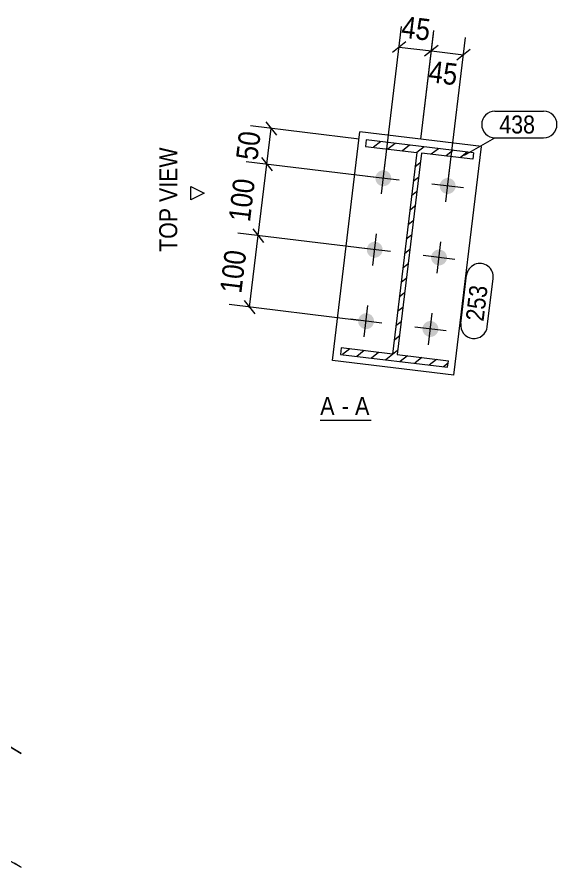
# Model space of a CAD drawing. Header units: millimetres. Extents: x 2 to 825, y 1 to 579.
# Drawn here: x 639.5 to 714.5, y 275.6 to 393.7 of the extents above; entities that cross this region are included whole.
import ezdxf

# ---------------------------------------------------------------- set-up
doc = ezdxf.new("R2010")
doc.units = ezdxf.units.MM
for name, pattern in [('XKITLINE00', [0]), ('XKITLINE01', [4, 1, -1, 1, -1]), ('XKITLINE03', [6, 3, -1, 1, -1])]:
    doc.linetypes.add(name, pattern=pattern)
for name, color, linetype, lineweight in [('Bolt', 3, 'Continuous', 0), ('Dimensions', 7, 'Continuous', 0), ('OtherObjectType', 7, 'Continuous', 0), ('Part', 2, 'Continuous', 0), ('PartMark', 7, 'Continuous', 0)]:
    doc.layers.add(name, color=color, linetype=linetype, lineweight=lineweight)
doc.styles.add('ARIAL', font='ARIAL.TTF')

# ---------------------------------------------------------------- blocks, each defined once
blk = doc.blocks.new('*A1')
at = {"layer": 'Part', "color": 7, "linetype": 'XKITLINE00', "lineweight": 0}
for p, q in [((689.98, 376.34), (688.98, 375.56)), ((691.98, 376.1), (690.98, 375.31)), ((693.99, 375.86), (692.99, 375.07)), ((696, 375.62), (694.99, 374.82)), ((698, 375.37), (697, 374.59)), ((700.01, 375.13), (699.01, 374.35)), ((702.01, 374.89), (701.01, 374.1)), ((695.47, 373.38), (694.74, 372.82)), ((695.23, 371.38), (694.5, 370.81)), ((694.98, 369.37), (694.26, 368.81)), ((694.74, 367.37), (694.02, 366.8)), ((694.5, 365.36), (693.78, 364.79)), ((694.26, 363.35), (693.53, 362.79)), ((694.02, 361.35), (693.29, 360.78)), ((693.77, 359.34), (693.05, 358.77)), ((693.53, 357.34), (692.81, 356.77)), ((693.29, 355.33), (692.57, 354.76)), ((693.05, 353.32), (692.32, 352.76)), ((692.81, 351.32), (692.08, 350.75)), ((692.56, 349.31), (691.84, 348.74)), ((685.69, 347.55), (684.69, 346.76)), ((687.69, 347.31), (686.69, 346.52)), ((692.32, 347.31), (690.7, 346.04)), ((689.7, 347.06), (688.7, 346.28)), ((693.71, 346.58), (692.71, 345.79)), ((695.72, 346.34), (694.72, 345.55)), ((697.72, 346.1), (696.72, 345.31)), ((699.34, 345.55), (698.73, 345.07))]:
    blk.add_line(p, q, dxfattribs=at)
blk = doc.blocks.new('*A65')
at = {"layer": 'Bolt'}
for points in [[(689.26, 371.42), (689.27, 371.44), (689.27, 371.47), (689.28, 371.5), (689.28, 371.52), (689.29, 371.55), (689.3, 371.58), (689.31, 371.6), (689.31, 371.63), (689.32, 371.65), (689.33, 371.68), (689.34, 371.7), (689.36, 371.73), (689.37, 371.75), (689.38, 371.78), (689.39, 371.8), (689.41, 371.82), (689.42, 371.85), (689.43, 371.87), (689.45, 371.89), (689.47, 371.91), (689.48, 371.93), (689.5, 371.96), (689.52, 371.98), (689.53, 372), (689.55, 372.02), (689.57, 372.04), (689.59, 372.05), (689.61, 372.07), (689.63, 372.09), (689.65, 372.11), (689.67, 372.13), (689.69, 372.14), (689.72, 372.16), (689.74, 372.17), (689.76, 372.19), (689.78, 372.2), (689.81, 372.22), (689.83, 372.23), (689.85, 372.24), (689.88, 372.25), (689.9, 372.26), (689.93, 372.27), (689.95, 372.28), (689.98, 372.29), (690, 372.3), (690.03, 372.31), (690.06, 372.32), (690.08, 372.33), (690.11, 372.33), (690.13, 372.34), (690.16, 372.34), (690.19, 372.35), (690.21, 372.35), (690.24, 372.35), (690.27, 372.36), (690.29, 372.36), (690.32, 372.36), (690.35, 372.36), (690.38, 372.36), (690.4, 372.36), (690.43, 372.36), (690.46, 372.35), (690.48, 372.35), (690.51, 372.35), (690.54, 372.34), (690.56, 372.34), (690.59, 372.33), (690.62, 372.33), (690.64, 372.32), (690.67, 372.31), (690.69, 372.31), (690.72, 372.3), (690.74, 372.29), (690.77, 372.28), (690.79, 372.27), (690.82, 372.26), (690.84, 372.24), (690.87, 372.23), (690.89, 372.22), (690.91, 372.2), (690.94, 372.19), (690.96, 372.18), (690.98, 372.16), (691, 372.15), (691.03, 372.13), (691.05, 372.11), (691.07, 372.09), (691.09, 372.08), (691.11, 372.06), (691.13, 372.04), (691.15, 372.02), (691.16, 372), (691.18, 371.98), (691.2, 371.96), (691.22, 371.94), (691.23, 371.92), (691.25, 371.9), (691.26, 371.87), (691.28, 371.85), (691.29, 371.83), (691.31, 371.8), (691.32, 371.78), (691.33, 371.76), (691.34, 371.73), (691.36, 371.71), (691.37, 371.68), (691.38, 371.66), (691.39, 371.63), (691.39, 371.61), (691.4, 371.58), (691.41, 371.56), (691.42, 371.53), (691.42, 371.5), (691.43, 371.48), (691.43, 371.45), (691.44, 371.42), (691.44, 371.4), (691.45, 371.37), (691.45, 371.34), (691.45, 371.32), (691.45, 371.29), (691.45, 371.26), (691.45, 371.24), (691.45, 371.21), (691.45, 371.18), (691.45, 371.15), (691.44, 371.13), (691.44, 371.1), (691.44, 371.07), (691.43, 371.05), (691.43, 371.02), (691.42, 371), (691.41, 370.97), (691.4, 370.94), (691.4, 370.92), (691.39, 370.89), (691.38, 370.87), (691.37, 370.84), (691.36, 370.82), (691.35, 370.79), (691.34, 370.77), (691.32, 370.74), (691.31, 370.72), (691.3, 370.7), (691.28, 370.67), (691.27, 370.65), (691.25, 370.63), (691.24, 370.61), (691.22, 370.59), (691.2, 370.56), (691.19, 370.54), (691.17, 370.52), (691.15, 370.5), (691.13, 370.48), (691.11, 370.47), (691.09, 370.45), (691.07, 370.43), (691.05, 370.41), (691.03, 370.39), (691.01, 370.38), (690.99, 370.36), (690.96, 370.35), (690.94, 370.33), (690.92, 370.32), (690.9, 370.3), (690.87, 370.29), (690.85, 370.28), (690.82, 370.27), (690.8, 370.26), (690.77, 370.24), (690.75, 370.23), (690.72, 370.23), (690.7, 370.22), (690.67, 370.21), (690.65, 370.2), (690.62, 370.19), (690.6, 370.19), (690.57, 370.18), (690.54, 370.18), (690.52, 370.17), (690.49, 370.17), (690.46, 370.17), (690.44, 370.16), (690.41, 370.16), (690.38, 370.16), (690.35, 370.16), (690.33, 370.16), (690.3, 370.16), (690.27, 370.16), (690.25, 370.16), (690.22, 370.17), (690.19, 370.17), (690.17, 370.18), (690.14, 370.18), (690.11, 370.19), (690.09, 370.19), (690.06, 370.2), (690.03, 370.21), (690.01, 370.21), (689.98, 370.22), (689.96, 370.23), (689.93, 370.24), (689.91, 370.25), (689.88, 370.26), (689.86, 370.28), (689.84, 370.29), (689.81, 370.3), (689.79, 370.31), (689.77, 370.33), (689.74, 370.34), (689.72, 370.36), (689.7, 370.37), (689.68, 370.39), (689.66, 370.41), (689.63, 370.42), (689.61, 370.44), (689.59, 370.46), (689.58, 370.48), (689.56, 370.5), (689.54, 370.52), (689.52, 370.54), (689.5, 370.56), (689.49, 370.58), (689.47, 370.6), (689.45, 370.62), (689.44, 370.65), (689.42, 370.67), (689.41, 370.69), (689.4, 370.71), (689.38, 370.74), (689.37, 370.76), (689.36, 370.79), (689.35, 370.81), (689.34, 370.84), (689.33, 370.86), (689.32, 370.89), (689.31, 370.91), (689.3, 370.94), (689.29, 370.96), (689.28, 370.99), (689.28, 371.02), (689.27, 371.04), (689.27, 371.07), (689.26, 371.1), (689.26, 371.12), (689.26, 371.15), (689.25, 371.18), (689.25, 371.2), (689.25, 371.23), (689.25, 371.26), (689.25, 371.28), (689.25, 371.31), (689.25, 371.34), (689.26, 371.36), (689.26, 371.39)], [(698.2, 370.34), (698.2, 370.37), (698.21, 370.39), (698.21, 370.42), (698.22, 370.45), (698.23, 370.47), (698.23, 370.5), (698.24, 370.52), (698.25, 370.55), (698.26, 370.58), (698.27, 370.6), (698.28, 370.62), (698.29, 370.65), (698.3, 370.67), (698.31, 370.7), (698.33, 370.72), (698.34, 370.74), (698.36, 370.77), (698.37, 370.79), (698.39, 370.81), (698.4, 370.83), (698.42, 370.86), (698.43, 370.88), (698.45, 370.9), (698.47, 370.92), (698.49, 370.94), (698.51, 370.96), (698.53, 370.98), (698.55, 370.99), (698.57, 371.01), (698.59, 371.03), (698.61, 371.05), (698.63, 371.06), (698.65, 371.08), (698.67, 371.09), (698.7, 371.11), (698.72, 371.12), (698.74, 371.14), (698.77, 371.15), (698.79, 371.16), (698.81, 371.18), (698.84, 371.19), (698.86, 371.2), (698.89, 371.21), (698.91, 371.22), (698.94, 371.23), (698.96, 371.23), (698.99, 371.24), (699.02, 371.25), (699.04, 371.25), (699.07, 371.26), (699.1, 371.27), (699.12, 371.27), (699.15, 371.27), (699.18, 371.28), (699.2, 371.28), (699.23, 371.28), (699.26, 371.28), (699.28, 371.28), (699.31, 371.28), (699.34, 371.28), (699.36, 371.28), (699.39, 371.28), (699.42, 371.27), (699.44, 371.27), (699.47, 371.27), (699.5, 371.26), (699.52, 371.26), (699.55, 371.25), (699.58, 371.24), (699.6, 371.24), (699.63, 371.23), (699.65, 371.22), (699.68, 371.21), (699.7, 371.2), (699.73, 371.19), (699.75, 371.18), (699.78, 371.17), (699.8, 371.15), (699.83, 371.14), (699.85, 371.13), (699.87, 371.11), (699.9, 371.1), (699.92, 371.08), (699.94, 371.07), (699.96, 371.05), (699.98, 371.03), (700, 371.02), (700.02, 371), (700.04, 370.98), (700.06, 370.96), (700.08, 370.94), (700.1, 370.92), (700.12, 370.9), (700.13, 370.88), (700.15, 370.86), (700.17, 370.84), (700.18, 370.82), (700.2, 370.8), (700.21, 370.77), (700.23, 370.75), (700.24, 370.73), (700.26, 370.7), (700.27, 370.68), (700.28, 370.65), (700.29, 370.63), (700.3, 370.61), (700.31, 370.58), (700.32, 370.56), (700.33, 370.53), (700.34, 370.5), (700.35, 370.48), (700.35, 370.45), (700.36, 370.43), (700.36, 370.4), (700.37, 370.37), (700.37, 370.35), (700.38, 370.32), (700.38, 370.29), (700.38, 370.27), (700.39, 370.24), (700.39, 370.21), (700.39, 370.18), (700.39, 370.16), (700.39, 370.13), (700.38, 370.1), (700.38, 370.08), (700.38, 370.05), (700.37, 370.02), (700.37, 370), (700.37, 369.97), (700.36, 369.94), (700.35, 369.92), (700.35, 369.89), (700.34, 369.87), (700.33, 369.84), (700.32, 369.81), (700.31, 369.79), (700.3, 369.76), (700.29, 369.74), (700.28, 369.71), (700.27, 369.69), (700.26, 369.67), (700.25, 369.64), (700.23, 369.62), (700.22, 369.6), (700.2, 369.57), (700.19, 369.55), (700.17, 369.53), (700.16, 369.51), (700.14, 369.49), (700.12, 369.47), (700.1, 369.45), (700.09, 369.43), (700.07, 369.41), (700.05, 369.39), (700.03, 369.37), (700.01, 369.35), (699.99, 369.33), (699.97, 369.32), (699.94, 369.3), (699.92, 369.28), (699.9, 369.27), (699.88, 369.25), (699.85, 369.24), (699.83, 369.23), (699.81, 369.21), (699.78, 369.2), (699.76, 369.19), (699.73, 369.18), (699.71, 369.17), (699.69, 369.16), (699.66, 369.15), (699.63, 369.14), (699.61, 369.13), (699.58, 369.12), (699.56, 369.12), (699.53, 369.11), (699.5, 369.1), (699.48, 369.1), (699.45, 369.09), (699.42, 369.09), (699.4, 369.09), (699.37, 369.09), (699.34, 369.08), (699.32, 369.08), (699.29, 369.08), (699.26, 369.08), (699.24, 369.08), (699.21, 369.08), (699.18, 369.09), (699.15, 369.09), (699.13, 369.09), (699.1, 369.1), (699.07, 369.1), (699.05, 369.11), (699.02, 369.11), (699, 369.12), (698.97, 369.13), (698.94, 369.14), (698.92, 369.15), (698.89, 369.15), (698.87, 369.16), (698.84, 369.18), (698.82, 369.19), (698.79, 369.2), (698.77, 369.21), (698.75, 369.22), (698.72, 369.24), (698.7, 369.25), (698.68, 369.27), (698.66, 369.28), (698.63, 369.3), (698.61, 369.31), (698.59, 369.33), (698.57, 369.35), (698.55, 369.36), (698.53, 369.38), (698.51, 369.4), (698.49, 369.42), (698.47, 369.44), (698.46, 369.46), (698.44, 369.48), (698.42, 369.5), (698.4, 369.52), (698.39, 369.55), (698.37, 369.57), (698.36, 369.59), (698.34, 369.61), (698.33, 369.64), (698.32, 369.66), (698.31, 369.68), (698.29, 369.71), (698.28, 369.73), (698.27, 369.76), (698.26, 369.78), (698.25, 369.81), (698.24, 369.83), (698.23, 369.86), (698.23, 369.89), (698.22, 369.91), (698.21, 369.94), (698.21, 369.96), (698.2, 369.99), (698.2, 370.02), (698.2, 370.04), (698.19, 370.07), (698.19, 370.1), (698.19, 370.13), (698.19, 370.15), (698.19, 370.18), (698.19, 370.21), (698.19, 370.23), (698.19, 370.26), (698.19, 370.29), (698.19, 370.31)], [(688.07, 361.49), (688.07, 361.52), (688.07, 361.54), (688.08, 361.57), (688.09, 361.6), (688.09, 361.62), (688.1, 361.65), (688.11, 361.67), (688.12, 361.7), (688.13, 361.72), (688.14, 361.75), (688.15, 361.77), (688.16, 361.8), (688.17, 361.82), (688.18, 361.85), (688.2, 361.87), (688.21, 361.89), (688.22, 361.92), (688.24, 361.94), (688.25, 361.96), (688.27, 361.98), (688.28, 362.01), (688.3, 362.03), (688.32, 362.05), (688.34, 362.07), (688.35, 362.09), (688.37, 362.11), (688.39, 362.13), (688.41, 362.14), (688.43, 362.16), (688.45, 362.18), (688.47, 362.2), (688.5, 362.21), (688.52, 362.23), (688.54, 362.24), (688.56, 362.26), (688.59, 362.27), (688.61, 362.29), (688.63, 362.3), (688.66, 362.31), (688.68, 362.32), (688.71, 362.34), (688.73, 362.35), (688.76, 362.36), (688.78, 362.37), (688.81, 362.38), (688.83, 362.38), (688.86, 362.39), (688.88, 362.4), (688.91, 362.4), (688.94, 362.41), (688.96, 362.42), (688.99, 362.42), (689.02, 362.42), (689.04, 362.43), (689.07, 362.43), (689.1, 362.43), (689.12, 362.43), (689.15, 362.43), (689.18, 362.43), (689.2, 362.43), (689.23, 362.43), (689.26, 362.43), (689.29, 362.42), (689.31, 362.42), (689.34, 362.42), (689.37, 362.41), (689.39, 362.41), (689.42, 362.4), (689.44, 362.39), (689.47, 362.39), (689.5, 362.38), (689.52, 362.37), (689.55, 362.36), (689.57, 362.35), (689.6, 362.34), (689.62, 362.33), (689.65, 362.32), (689.67, 362.3), (689.69, 362.29), (689.72, 362.28), (689.74, 362.26), (689.76, 362.25), (689.78, 362.23), (689.81, 362.22), (689.83, 362.2), (689.85, 362.18), (689.87, 362.17), (689.89, 362.15), (689.91, 362.13), (689.93, 362.11), (689.95, 362.09), (689.97, 362.07), (689.98, 362.05), (690, 362.03), (690.02, 362.01), (690.04, 361.99), (690.05, 361.97), (690.07, 361.95), (690.08, 361.92), (690.1, 361.9), (690.11, 361.88), (690.12, 361.85), (690.13, 361.83), (690.15, 361.8), (690.16, 361.78), (690.17, 361.76), (690.18, 361.73), (690.19, 361.71), (690.2, 361.68), (690.21, 361.65), (690.21, 361.63), (690.22, 361.6), (690.23, 361.58), (690.23, 361.55), (690.24, 361.52), (690.24, 361.5), (690.25, 361.47), (690.25, 361.44), (690.25, 361.42), (690.25, 361.39), (690.25, 361.36), (690.25, 361.33), (690.25, 361.31), (690.25, 361.28), (690.25, 361.25), (690.25, 361.23), (690.25, 361.2), (690.24, 361.17), (690.24, 361.15), (690.23, 361.12), (690.23, 361.09), (690.22, 361.07), (690.21, 361.04), (690.21, 361.02), (690.2, 360.99), (690.19, 360.96), (690.18, 360.94), (690.17, 360.91), (690.16, 360.89), (690.15, 360.86), (690.14, 360.84), (690.13, 360.82), (690.11, 360.79), (690.1, 360.77), (690.08, 360.75), (690.07, 360.72), (690.05, 360.7), (690.04, 360.68), (690.02, 360.66), (690.01, 360.64), (689.99, 360.62), (689.97, 360.6), (689.95, 360.58), (689.93, 360.56), (689.91, 360.54), (689.89, 360.52), (689.87, 360.5), (689.85, 360.48), (689.83, 360.47), (689.81, 360.45), (689.79, 360.43), (689.77, 360.42), (689.74, 360.4), (689.72, 360.39), (689.7, 360.38), (689.67, 360.36), (689.65, 360.35), (689.63, 360.34), (689.6, 360.33), (689.58, 360.32), (689.55, 360.31), (689.53, 360.3), (689.5, 360.29), (689.48, 360.28), (689.45, 360.27), (689.42, 360.27), (689.4, 360.26), (689.37, 360.25), (689.34, 360.25), (689.32, 360.24), (689.29, 360.24), (689.26, 360.24), (689.24, 360.23), (689.21, 360.23), (689.18, 360.23), (689.16, 360.23), (689.13, 360.23), (689.1, 360.23), (689.08, 360.23), (689.05, 360.24), (689.02, 360.24), (689, 360.24), (688.97, 360.25), (688.94, 360.25), (688.92, 360.26), (688.89, 360.26), (688.86, 360.27), (688.84, 360.28), (688.81, 360.29), (688.79, 360.3), (688.76, 360.3), (688.74, 360.31), (688.71, 360.32), (688.69, 360.34), (688.66, 360.35), (688.64, 360.36), (688.61, 360.37), (688.59, 360.39), (688.57, 360.4), (688.54, 360.42), (688.52, 360.43), (688.5, 360.45), (688.48, 360.46), (688.46, 360.48), (688.44, 360.5), (688.42, 360.51), (688.4, 360.53), (688.38, 360.55), (688.36, 360.57), (688.34, 360.59), (688.32, 360.61), (688.31, 360.63), (688.29, 360.65), (688.27, 360.67), (688.26, 360.7), (688.24, 360.72), (688.23, 360.74), (688.21, 360.76), (688.2, 360.79), (688.18, 360.81), (688.17, 360.83), (688.16, 360.86), (688.15, 360.88), (688.14, 360.91), (688.13, 360.93), (688.12, 360.96), (688.11, 360.98), (688.1, 361.01), (688.09, 361.04), (688.09, 361.06), (688.08, 361.09), (688.08, 361.11), (688.07, 361.14), (688.07, 361.17), (688.06, 361.19), (688.06, 361.22), (688.06, 361.25), (688.06, 361.27), (688.05, 361.3), (688.05, 361.33), (688.05, 361.36), (688.05, 361.38), (688.06, 361.41), (688.06, 361.44), (688.06, 361.46)], [(697, 360.41), (697, 360.44), (697.01, 360.47), (697.01, 360.49), (697.02, 360.52), (697.03, 360.54), (697.04, 360.57), (697.04, 360.6), (697.05, 360.62), (697.06, 360.65), (697.07, 360.67), (697.08, 360.7), (697.09, 360.72), (697.11, 360.75), (697.12, 360.77), (697.13, 360.79), (697.14, 360.82), (697.16, 360.84), (697.17, 360.86), (697.19, 360.88), (697.2, 360.91), (697.22, 360.93), (697.24, 360.95), (697.25, 360.97), (697.27, 360.99), (697.29, 361.01), (697.31, 361.03), (697.33, 361.05), (697.35, 361.07), (697.37, 361.08), (697.39, 361.1), (697.41, 361.12), (697.43, 361.14), (697.45, 361.15), (697.48, 361.17), (697.5, 361.18), (697.52, 361.2), (697.54, 361.21), (697.57, 361.22), (697.59, 361.24), (697.62, 361.25), (697.64, 361.26), (697.67, 361.27), (697.69, 361.28), (697.72, 361.29), (697.74, 361.3), (697.77, 361.31), (697.79, 361.31), (697.82, 361.32), (697.85, 361.33), (697.87, 361.33), (697.9, 361.34), (697.92, 361.34), (697.95, 361.35), (697.98, 361.35), (698.01, 361.35), (698.03, 361.35), (698.06, 361.35), (698.09, 361.35), (698.11, 361.35), (698.14, 361.35), (698.17, 361.35), (698.19, 361.35), (698.22, 361.35), (698.25, 361.34), (698.27, 361.34), (698.3, 361.33), (698.33, 361.33), (698.35, 361.32), (698.38, 361.31), (698.41, 361.31), (698.43, 361.3), (698.46, 361.29), (698.48, 361.28), (698.51, 361.27), (698.53, 361.26), (698.56, 361.25), (698.58, 361.24), (698.6, 361.23), (698.63, 361.21), (698.65, 361.2), (698.67, 361.18), (698.7, 361.17), (698.72, 361.15), (698.74, 361.14), (698.76, 361.12), (698.78, 361.11), (698.81, 361.09), (698.83, 361.07), (698.85, 361.05), (698.86, 361.03), (698.88, 361.01), (698.9, 360.99), (698.92, 360.97), (698.94, 360.95), (698.95, 360.93), (698.97, 360.91), (698.99, 360.89), (699, 360.87), (699.02, 360.84), (699.03, 360.82), (699.04, 360.8), (699.06, 360.78), (699.07, 360.75), (699.08, 360.73), (699.09, 360.7), (699.1, 360.68), (699.11, 360.65), (699.12, 360.63), (699.13, 360.6), (699.14, 360.58), (699.15, 360.55), (699.16, 360.52), (699.16, 360.5), (699.17, 360.47), (699.17, 360.44), (699.18, 360.42), (699.18, 360.39), (699.18, 360.36), (699.19, 360.34), (699.19, 360.31), (699.19, 360.28), (699.19, 360.26), (699.19, 360.23), (699.19, 360.2), (699.19, 360.18), (699.18, 360.15), (699.18, 360.12), (699.18, 360.1), (699.17, 360.07), (699.17, 360.04), (699.16, 360.02), (699.16, 359.99), (699.15, 359.96), (699.14, 359.94), (699.13, 359.91), (699.13, 359.89), (699.12, 359.86), (699.11, 359.84), (699.1, 359.81), (699.08, 359.79), (699.07, 359.76), (699.06, 359.74), (699.05, 359.71), (699.03, 359.69), (699.02, 359.67), (699.01, 359.65), (698.99, 359.62), (698.97, 359.6), (698.96, 359.58), (698.94, 359.56), (698.92, 359.54), (698.91, 359.52), (698.89, 359.5), (698.87, 359.48), (698.85, 359.46), (698.83, 359.44), (698.81, 359.42), (698.79, 359.41), (698.77, 359.39), (698.75, 359.37), (698.72, 359.36), (698.7, 359.34), (698.68, 359.33), (698.66, 359.31), (698.63, 359.3), (698.61, 359.29), (698.59, 359.27), (698.56, 359.26), (698.54, 359.25), (698.51, 359.24), (698.49, 359.23), (698.46, 359.22), (698.44, 359.21), (698.41, 359.2), (698.39, 359.19), (698.36, 359.19), (698.33, 359.18), (698.31, 359.18), (698.28, 359.17), (698.25, 359.17), (698.23, 359.16), (698.2, 359.16), (698.17, 359.16), (698.15, 359.16), (698.12, 359.15), (698.09, 359.15), (698.06, 359.15), (698.04, 359.16), (698.01, 359.16), (697.98, 359.16), (697.96, 359.16), (697.93, 359.17), (697.9, 359.17), (697.88, 359.17), (697.85, 359.18), (697.82, 359.19), (697.8, 359.19), (697.77, 359.2), (697.75, 359.21), (697.72, 359.22), (697.7, 359.23), (697.67, 359.24), (697.65, 359.25), (697.62, 359.26), (697.6, 359.27), (697.57, 359.28), (697.55, 359.3), (697.53, 359.31), (697.5, 359.32), (697.48, 359.34), (697.46, 359.35), (697.44, 359.37), (697.41, 359.38), (697.39, 359.4), (697.37, 359.42), (697.35, 359.44), (697.33, 359.46), (697.31, 359.47), (697.29, 359.49), (697.28, 359.51), (697.26, 359.53), (697.24, 359.55), (697.22, 359.57), (697.21, 359.6), (697.19, 359.62), (697.18, 359.64), (697.16, 359.66), (697.15, 359.69), (697.13, 359.71), (697.12, 359.73), (697.11, 359.76), (697.1, 359.78), (697.08, 359.81), (697.07, 359.83), (697.06, 359.86), (697.05, 359.88), (697.05, 359.91), (697.04, 359.93), (697.03, 359.96), (697.02, 359.98), (697.02, 360.01), (697.01, 360.04), (697.01, 360.06), (697, 360.09), (697, 360.12), (696.99, 360.14), (696.99, 360.17), (696.99, 360.2), (696.99, 360.22), (696.99, 360.25), (696.99, 360.28), (696.99, 360.3), (696.99, 360.33), (696.99, 360.36), (697, 360.39)], [(686.87, 351.56), (686.87, 351.59), (686.88, 351.62), (686.88, 351.64), (686.89, 351.67), (686.9, 351.69), (686.9, 351.72), (686.91, 351.75), (686.92, 351.77), (686.93, 351.8), (686.94, 351.82), (686.95, 351.85), (686.96, 351.87), (686.97, 351.9), (686.98, 351.92), (687, 351.94), (687.01, 351.97), (687.03, 351.99), (687.04, 352.01), (687.06, 352.03), (687.07, 352.06), (687.09, 352.08), (687.1, 352.1), (687.12, 352.12), (687.14, 352.14), (687.16, 352.16), (687.18, 352.18), (687.2, 352.2), (687.22, 352.22), (687.24, 352.23), (687.26, 352.25), (687.28, 352.27), (687.3, 352.29), (687.32, 352.3), (687.34, 352.32), (687.37, 352.33), (687.39, 352.35), (687.41, 352.36), (687.43, 352.37), (687.46, 352.38), (687.48, 352.4), (687.51, 352.41), (687.53, 352.42), (687.56, 352.43), (687.58, 352.44), (687.61, 352.45), (687.63, 352.46), (687.66, 352.46), (687.69, 352.47), (687.71, 352.48), (687.74, 352.48), (687.77, 352.49), (687.79, 352.49), (687.82, 352.5), (687.85, 352.5), (687.87, 352.5), (687.9, 352.5), (687.93, 352.5), (687.95, 352.5), (687.98, 352.5), (688.01, 352.5), (688.03, 352.5), (688.06, 352.5), (688.09, 352.5), (688.11, 352.49), (688.14, 352.49), (688.17, 352.48), (688.19, 352.48), (688.22, 352.47), (688.25, 352.46), (688.27, 352.46), (688.3, 352.45), (688.32, 352.44), (688.35, 352.43), (688.37, 352.42), (688.4, 352.41), (688.42, 352.4), (688.45, 352.39), (688.47, 352.38), (688.5, 352.36), (688.52, 352.35), (688.54, 352.33), (688.56, 352.32), (688.59, 352.3), (688.61, 352.29), (688.63, 352.27), (688.65, 352.26), (688.67, 352.24), (688.69, 352.22), (688.71, 352.2), (688.73, 352.18), (688.75, 352.16), (688.77, 352.14), (688.79, 352.12), (688.8, 352.1), (688.82, 352.08), (688.84, 352.06), (688.85, 352.04), (688.87, 352.02), (688.88, 351.99), (688.9, 351.97), (688.91, 351.95), (688.92, 351.92), (688.94, 351.9), (688.95, 351.88), (688.96, 351.85), (688.97, 351.83), (688.98, 351.8), (688.99, 351.78), (689, 351.75), (689.01, 351.73), (689.02, 351.7), (689.02, 351.67), (689.03, 351.65), (689.03, 351.62), (689.04, 351.59), (689.04, 351.57), (689.05, 351.54), (689.05, 351.51), (689.05, 351.49), (689.05, 351.46), (689.06, 351.43), (689.06, 351.41), (689.06, 351.38), (689.05, 351.35), (689.05, 351.33), (689.05, 351.3), (689.05, 351.27), (689.04, 351.25), (689.04, 351.22), (689.04, 351.19), (689.03, 351.17), (689.02, 351.14), (689.02, 351.11), (689.01, 351.09), (689, 351.06), (688.99, 351.04), (688.98, 351.01), (688.97, 350.99), (688.96, 350.96), (688.95, 350.94), (688.94, 350.91), (688.93, 350.89), (688.91, 350.86), (688.9, 350.84), (688.89, 350.82), (688.87, 350.79), (688.86, 350.77), (688.84, 350.75), (688.83, 350.73), (688.81, 350.71), (688.79, 350.69), (688.77, 350.67), (688.75, 350.65), (688.74, 350.63), (688.72, 350.61), (688.7, 350.59), (688.68, 350.57), (688.66, 350.56), (688.64, 350.54), (688.61, 350.52), (688.59, 350.51), (688.57, 350.49), (688.55, 350.48), (688.52, 350.46), (688.5, 350.45), (688.48, 350.43), (688.45, 350.42), (688.43, 350.41), (688.4, 350.4), (688.38, 350.39), (688.35, 350.38), (688.33, 350.37), (688.3, 350.36), (688.28, 350.35), (688.25, 350.34), (688.23, 350.34), (688.2, 350.33), (688.17, 350.33), (688.15, 350.32), (688.12, 350.32), (688.09, 350.31), (688.07, 350.31), (688.04, 350.31), (688.01, 350.31), (687.99, 350.3), (687.96, 350.3), (687.93, 350.3), (687.91, 350.3), (687.88, 350.31), (687.85, 350.31), (687.82, 350.31), (687.8, 350.32), (687.77, 350.32), (687.74, 350.32), (687.72, 350.33), (687.69, 350.34), (687.67, 350.34), (687.64, 350.35), (687.61, 350.36), (687.59, 350.37), (687.56, 350.38), (687.54, 350.39), (687.51, 350.4), (687.49, 350.41), (687.46, 350.42), (687.44, 350.43), (687.42, 350.45), (687.39, 350.46), (687.37, 350.47), (687.35, 350.49), (687.33, 350.5), (687.3, 350.52), (687.28, 350.53), (687.26, 350.55), (687.24, 350.57), (687.22, 350.59), (687.2, 350.6), (687.18, 350.62), (687.16, 350.64), (687.14, 350.66), (687.13, 350.68), (687.11, 350.7), (687.09, 350.72), (687.07, 350.75), (687.06, 350.77), (687.04, 350.79), (687.03, 350.81), (687.01, 350.84), (687, 350.86), (686.99, 350.88), (686.97, 350.91), (686.96, 350.93), (686.95, 350.96), (686.94, 350.98), (686.93, 351.01), (686.92, 351.03), (686.91, 351.06), (686.9, 351.08), (686.9, 351.11), (686.89, 351.13), (686.88, 351.16), (686.88, 351.19), (686.87, 351.21), (686.87, 351.24), (686.86, 351.27), (686.86, 351.29), (686.86, 351.32), (686.86, 351.35), (686.86, 351.37), (686.86, 351.4), (686.86, 351.43), (686.86, 351.45), (686.86, 351.48), (686.86, 351.51), (686.86, 351.54)], [(695.8, 350.48), (695.81, 350.51), (695.81, 350.54), (695.82, 350.56), (695.82, 350.59), (695.83, 350.62), (695.84, 350.64), (695.85, 350.67), (695.85, 350.69), (695.86, 350.72), (695.87, 350.74), (695.88, 350.77), (695.9, 350.79), (695.91, 350.82), (695.92, 350.84), (695.93, 350.87), (695.95, 350.89), (695.96, 350.91), (695.98, 350.93), (695.99, 350.96), (696.01, 350.98), (696.02, 351), (696.04, 351.02), (696.06, 351.04), (696.07, 351.06), (696.09, 351.08), (696.11, 351.1), (696.13, 351.12), (696.15, 351.14), (696.17, 351.16), (696.19, 351.17), (696.21, 351.19), (696.23, 351.21), (696.26, 351.22), (696.28, 351.24), (696.3, 351.25), (696.32, 351.27), (696.35, 351.28), (696.37, 351.29), (696.39, 351.31), (696.42, 351.32), (696.44, 351.33), (696.47, 351.34), (696.49, 351.35), (696.52, 351.36), (696.54, 351.37), (696.57, 351.38), (696.6, 351.39), (696.62, 351.39), (696.65, 351.4), (696.67, 351.4), (696.7, 351.41), (696.73, 351.41), (696.75, 351.42), (696.78, 351.42), (696.81, 351.42), (696.83, 351.42), (696.86, 351.43), (696.89, 351.43), (696.92, 351.43), (696.94, 351.42), (696.97, 351.42), (697, 351.42), (697.02, 351.42), (697.05, 351.41), (697.08, 351.41), (697.1, 351.41), (697.13, 351.4), (697.16, 351.39), (697.18, 351.39), (697.21, 351.38), (697.23, 351.37), (697.26, 351.36), (697.28, 351.35), (697.31, 351.34), (697.33, 351.33), (697.36, 351.32), (697.38, 351.31), (697.41, 351.3), (697.43, 351.28), (697.45, 351.27), (697.48, 351.26), (697.5, 351.24), (697.52, 351.23), (697.54, 351.21), (697.57, 351.19), (697.59, 351.18), (697.61, 351.16), (697.63, 351.14), (697.65, 351.12), (697.67, 351.11), (697.69, 351.09), (697.7, 351.07), (697.72, 351.05), (697.74, 351.03), (697.76, 351), (697.77, 350.98), (697.79, 350.96), (697.8, 350.94), (697.82, 350.92), (697.83, 350.89), (697.85, 350.87), (697.86, 350.85), (697.87, 350.82), (697.88, 350.8), (697.9, 350.77), (697.91, 350.75), (697.92, 350.72), (697.93, 350.7), (697.93, 350.67), (697.94, 350.65), (697.95, 350.62), (697.96, 350.6), (697.96, 350.57), (697.97, 350.54), (697.97, 350.52), (697.98, 350.49), (697.98, 350.46), (697.99, 350.44), (697.99, 350.41), (697.99, 350.38), (697.99, 350.36), (697.99, 350.33), (697.99, 350.3), (697.99, 350.27), (697.99, 350.25), (697.99, 350.22), (697.98, 350.19), (697.98, 350.17), (697.98, 350.14), (697.97, 350.11), (697.97, 350.09), (697.96, 350.06), (697.95, 350.04), (697.94, 350.01), (697.94, 349.98), (697.93, 349.96), (697.92, 349.93), (697.91, 349.91), (697.9, 349.88), (697.89, 349.86), (697.88, 349.83), (697.86, 349.81), (697.85, 349.79), (697.84, 349.76), (697.82, 349.74), (697.81, 349.72), (697.79, 349.69), (697.78, 349.67), (697.76, 349.65), (697.74, 349.63), (697.73, 349.61), (697.71, 349.59), (697.69, 349.57), (697.67, 349.55), (697.65, 349.53), (697.63, 349.51), (697.61, 349.49), (697.59, 349.48), (697.57, 349.46), (697.55, 349.44), (697.53, 349.43), (697.5, 349.41), (697.48, 349.4), (697.46, 349.38), (697.44, 349.37), (697.41, 349.36), (697.39, 349.34), (697.36, 349.33), (697.34, 349.32), (697.32, 349.31), (697.29, 349.3), (697.26, 349.29), (697.24, 349.28), (697.21, 349.27), (697.19, 349.27), (697.16, 349.26), (697.14, 349.25), (697.11, 349.25), (697.08, 349.24), (697.06, 349.24), (697.03, 349.23), (697, 349.23), (696.98, 349.23), (696.95, 349.23), (696.92, 349.23), (696.89, 349.23), (696.87, 349.23), (696.84, 349.23), (696.81, 349.23), (696.79, 349.23), (696.76, 349.23), (696.73, 349.24), (696.71, 349.24), (696.68, 349.25), (696.65, 349.25), (696.63, 349.26), (696.6, 349.26), (696.57, 349.27), (696.55, 349.28), (696.52, 349.29), (696.5, 349.3), (696.47, 349.31), (696.45, 349.32), (696.42, 349.33), (696.4, 349.34), (696.38, 349.35), (696.35, 349.37), (696.33, 349.38), (696.31, 349.39), (696.28, 349.41), (696.26, 349.42), (696.24, 349.44), (696.22, 349.46), (696.2, 349.47), (696.18, 349.49), (696.15, 349.51), (696.13, 349.53), (696.12, 349.55), (696.1, 349.57), (696.08, 349.58), (696.06, 349.61), (696.04, 349.63), (696.03, 349.65), (696.01, 349.67), (695.99, 349.69), (695.98, 349.71), (695.96, 349.73), (695.95, 349.76), (695.94, 349.78), (695.92, 349.8), (695.91, 349.83), (695.9, 349.85), (695.89, 349.88), (695.88, 349.9), (695.87, 349.93), (695.86, 349.95), (695.85, 349.98), (695.84, 350), (695.83, 350.03), (695.83, 350.06), (695.82, 350.08), (695.81, 350.11), (695.81, 350.13), (695.8, 350.16), (695.8, 350.19), (695.8, 350.22), (695.79, 350.24), (695.79, 350.27), (695.79, 350.3), (695.79, 350.32), (695.79, 350.35), (695.79, 350.38), (695.79, 350.4), (695.8, 350.43), (695.8, 350.46)]]:
    blk.add_hatch(color=3, dxfattribs=at).paths.add_polyline_path(points, flags=17)
at = {"layer": 'Bolt', "color": 3, "linetype": 'XKITLINE00', "lineweight": 0}
for p, q in [((690.09, 369.08), (690.61, 373.44)), ((699.02, 368), (699.55, 372.37)), ((692.54, 371), (688.17, 371.52)), ((701.47, 369.92), (697.1, 370.45)), ((688.89, 359.15), (689.42, 363.52)), ((691.34, 361.07), (686.97, 361.6)), ((697.83, 358.07), (698.35, 362.44)), ((700.27, 359.99), (695.9, 360.52)), ((687.69, 349.22), (688.22, 353.59)), ((696.63, 348.14), (697.15, 352.51)), ((690.14, 351.14), (685.77, 351.67)), ((699.08, 350.06), (694.71, 350.59))]:
    blk.add_line(p, q, dxfattribs=at)
blk = doc.blocks.new('*A66')
at = {"layer": 'Part', "color": 2, "linetype": 'XKITLINE00', "lineweight": 0}
for p, q in [((687.97, 376.58), (687.86, 375.69)), ((687.86, 375.69), (694.99, 374.83)), ((702.86, 374.79), (687.97, 376.58)), ((694.99, 374.83), (691.61, 346.83)), ((695.63, 374.75), (692.26, 346.76)), ((702.76, 373.89), (695.63, 374.75)), ((702.86, 374.79), (702.76, 373.89)), ((684.49, 347.69), (684.38, 346.8)), ((691.61, 346.83), (684.49, 347.69)), ((684.38, 346.8), (699.27, 345)), ((692.26, 346.76), (699.38, 345.9)), ((699.27, 345), (699.38, 345.9))]:
    blk.add_line(p, q, dxfattribs=at)
at = {"layer": 'Part', "color": 7, "linetype": 'XKITLINE03', "lineweight": 0}
blk.add_line((693.62, 360.79), (693.62, 360.79), dxfattribs=at)
blk = doc.blocks.new('*A67')
at = {"layer": 'Part', "color": 2, "linetype": 'XKITLINE00', "lineweight": 0}
for p, q in [((683.27, 345.93), (687.1, 377.7)), ((703.98, 375.66), (687.1, 377.7)), ((700.14, 343.89), (703.98, 375.66)), ((700.14, 343.89), (683.27, 345.93))]:
    blk.add_line(p, q, dxfattribs=at)
blk = doc.blocks.new('*A108')
at = {"layer": 'Part', "color": 2, "linetype": 'XKITLINE00', "lineweight": 0}
for p, q in [((620.64, 280.04), (620.64, 293.04)), ((637.33, 293.04), (620.64, 293.04)), ((637.33, 293.04), (640.04, 291.35)), ((637.33, 293.04), (637.38, 293.04)), ((637.38, 293.04), (640.04, 291.38)), ((620.64, 280.04), (632.01, 280.04)), ((632.01, 280.04), (640.04, 275.58))]:
    blk.add_line(p, q, dxfattribs=at)
at = {"layer": 'Part', "color": 7, "linetype": 'XKITLINE01', "lineweight": 0}
for p, q in [((620.69, 280.04), (620.69, 293.04)), ((632.01, 280.04), (632.06, 280.04)), ((632.06, 280.04), (632.01, 280.04)), ((632.06, 280.04), (640.04, 275.61))]:
    blk.add_line(p, q, dxfattribs=at)
blk = doc.blocks.new('*A211')
at = {"layer": 'Dimensions', "color": 7, "linetype": 'XKITLINE00', "lineweight": 0}
for p, q in [((690.47, 372.25), (692.89, 392.32)), ((695.54, 376.68), (697.36, 391.78)), ((693.49, 390.23), (691.61, 388.75)), ((697.96, 389.69), (696.07, 388.21)), ((692.55, 389.49), (697.02, 388.95))]:
    blk.add_line(p, q, dxfattribs=at)
at = {"layer": 'Dimensions', "color": 3}
for p in [(692.55, 389.49), (697.02, 388.95)]:
    blk.add_point(p, dxfattribs=at)
at = {"layer": 'Dimensions', "color": 3, "style": 'ARIAL', "width": 0.85}
blk.add_text('45', height=3, rotation=-6.8755, dxfattribs=at).set_placement((692.74, 390.83))
blk = doc.blocks.new('*A212')
at = {"layer": 'Dimensions', "color": 7, "linetype": 'XKITLINE00', "lineweight": 0}
for p, q in [((695.54, 376.68), (697.31, 391.33)), ((697.96, 389.69), (696.07, 388.21)), ((699.41, 371.17), (701.77, 390.79)), ((697.02, 388.95), (701.49, 388.41)), ((702.43, 389.15), (700.54, 387.67))]:
    blk.add_line(p, q, dxfattribs=at)
at = {"layer": 'Dimensions', "color": 3}
for p in [(697.02, 388.95), (701.49, 388.41)]:
    blk.add_point(p, dxfattribs=at)
at = {"layer": 'Dimensions', "color": 3, "style": 'ARIAL', "width": 0.85}
blk.add_text('45', height=3, rotation=-6.8755, dxfattribs=at).set_placement((696.52, 384.63))
blk = doc.blocks.new('*A213')
at = {"layer": 'Dimensions', "color": 7, "linetype": 'XKITLINE00', "lineweight": 0}
for p, q in [((672.22, 364.23), (673.7, 362.34)), ((688.16, 361.45), (670.13, 363.63)), ((671.76, 353.36), (672.96, 363.29)), ((671.02, 354.3), (672.5, 352.41)), ((686.96, 351.52), (668.93, 353.7))]:
    blk.add_line(p, q, dxfattribs=at)
at = {"layer": 'Dimensions', "color": 3}
for p in [(672.96, 363.29), (671.76, 353.36)]:
    blk.add_point(p, dxfattribs=at)
at = {"layer": 'Dimensions', "color": 3, "style": 'ARIAL', "width": 0.85}
blk.add_text('100', height=3, rotation=83.1247, dxfattribs=at).set_placement((670.62, 355.17))
blk = doc.blocks.new('*A214')
at = {"layer": 'Dimensions', "color": 7, "linetype": 'XKITLINE00', "lineweight": 0}
for p, q in [((689.36, 371.38), (671.32, 373.55)), ((672.96, 363.29), (674.15, 373.21)), ((673.41, 374.16), (674.89, 372.27)), ((672.22, 364.23), (673.7, 362.34)), ((688.16, 361.45), (670.13, 363.63))]:
    blk.add_line(p, q, dxfattribs=at)
at = {"layer": 'Dimensions', "color": 3}
for p in [(674.15, 373.21), (672.96, 363.29)]:
    blk.add_point(p, dxfattribs=at)
at = {"layer": 'Dimensions', "color": 3, "style": 'ARIAL', "width": 0.85}
blk.add_text('100', height=3, rotation=83.1247, dxfattribs=at).set_placement((671.82, 365.1))
blk = doc.blocks.new('*A215')
at = {"layer": 'Dimensions', "color": 7, "linetype": 'XKITLINE00', "lineweight": 0}
for p, q in [((674.01, 379.12), (675.49, 377.23)), ((686.98, 376.7), (671.92, 378.52)), ((674.15, 373.21), (674.75, 378.18)), ((689.36, 371.38), (671.32, 373.55)), ((673.41, 374.16), (674.89, 372.27))]:
    blk.add_line(p, q, dxfattribs=at)
at = {"layer": 'Dimensions', "color": 3}
for p in [(674.75, 378.18), (674.15, 373.21)]:
    blk.add_point(p, dxfattribs=at)
at = {"layer": 'Dimensions', "color": 3, "style": 'ARIAL', "width": 0.85}
blk.add_text('50', height=3, rotation=83.1247, dxfattribs=at).set_placement((672.85, 373.65))
blk = doc.blocks.new('*A216')
at = {"layer": 'PartMark', "color": 7, "linetype": 'XKITLINE00', "lineweight": 0}
for p, q in [((701.11, 351.08), (701.92, 357.79)), ((704.78, 350.63), (705.59, 357.35))]:
    blk.add_line(p, q, dxfattribs=at)
for centre, start, end in [((703.76, 357.57), 353.1219, 173.1219), ((702.95, 350.85), 173.1219, 353.1219)]:
    blk.add_arc(centre, 1.85, start, end, dxfattribs=at)
at = {"layer": 'PartMark', "color": 3, "style": 'ARIAL', "width": 0.85}
blk.add_text('253', height=2.5, rotation=83.1247, dxfattribs=at).set_placement((704.26, 351.3))
blk = doc.blocks.new('*A217')
at = {"layer": 'PartMark', "color": 7, "linetype": 'XKITLINE00', "lineweight": 0}
for p, q in [((705.86, 380.58), (712.62, 380.58)), ((701.62, 374.48), (705.86, 376.88)), ((705.86, 376.88), (712.62, 376.88))]:
    blk.add_line(p, q, dxfattribs=at)
for centre, start, end in [((705.86, 378.73), 90, 270), ((712.62, 378.73), 270, 90)]:
    blk.add_arc(centre, 1.85, start, end, dxfattribs=at)
at = {"layer": 'PartMark', "color": 3, "style": 'ARIAL', "width": 0.85}
blk.add_text('438', height=2.5, dxfattribs=at).set_placement((706.46, 377.48))
blk = doc.blocks.new('*A218')
at = {"layer": 'OtherObjectType', "color": 7, "linetype": 'XKITLINE00', "lineweight": 0}
for p, q in [((663.6, 368.24), (663.6, 370.12)), ((663.6, 370.12), (665.47, 369.18)), ((665.47, 369.18), (663.6, 368.24)), ((665.47, 369.18), (665.47, 369.18)), ((681.59, 337.64), (688.65, 337.64))]:
    blk.add_line(p, q, dxfattribs=at)
at = {"layer": 'OtherObjectType', "color": 7, "style": 'ARIAL', "width": 0.85}
blk.add_text('TOP VIEW', height=2.5, rotation=90, dxfattribs=at).set_placement((661.72, 361.03))
for s, p in [('A', (681.59, 338.39)), ('A', (686.43, 338.39)), ('-', (684.57, 338.39))]:
    blk.add_text(s, height=2.5, dxfattribs=at).set_placement(p)

msp = doc.modelspace()

# ---------------------------------------------------------------- block references
at = {"lineweight": 0}
for name in ['*A211', '*A212', '*A217', '*A215', '*A67', '*A66', '*A1', '*A214', '*A65', '*A213', '*A216', '*A108']:
    msp.add_blockref(name, (0, 0), dxfattribs=at)
at = {"layer": 'OtherObjectType', "lineweight": 0}
msp.add_blockref('*A218', (0, 0), dxfattribs=at)

doc.saveas('drawing.dxf')
